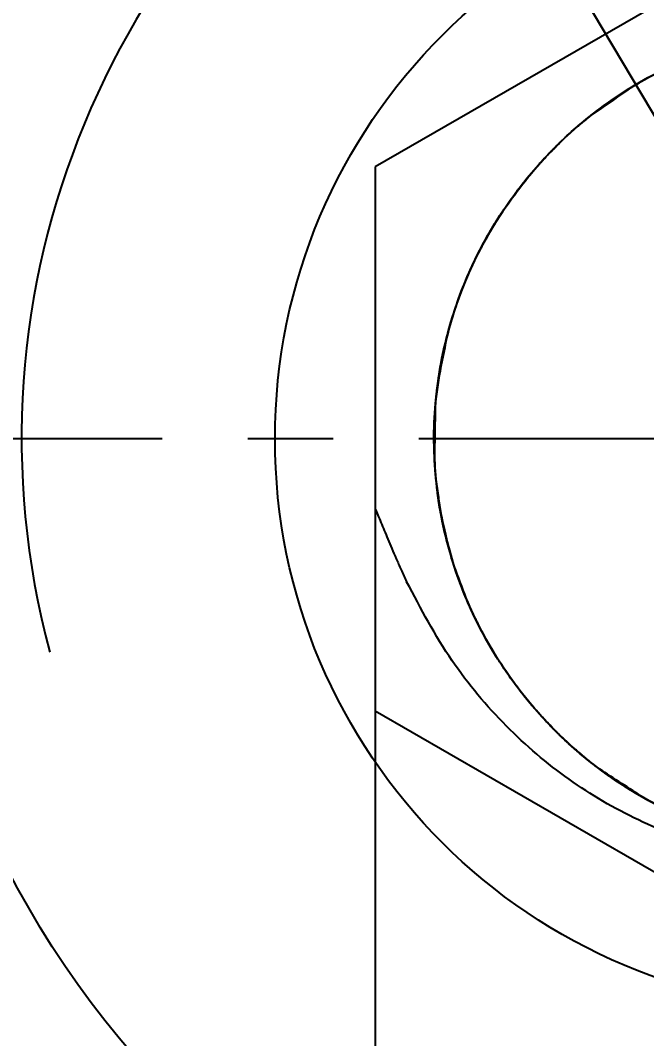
# Model space of a CAD drawing. Extents: x 0 to 210, y 0 to 297.
# Drawn here: x 41.65 to 52.28, y 159.87 to 177.16 of the extents above; entities that cross this region are included whole.
import ezdxf
from ezdxf.enums import TextEntityAlignment as Align

# ---------------------------------------------------------------- set-up
doc = ezdxf.new("R2010")
doc.units = 0
doc.header["$LTSCALE"] = 19.36
doc.header["$MEASUREMENT"] = 0
doc.linetypes.add('CENTER', pattern=[0.6, 0.375, -0.075, 0.075, -0.075])
doc.layers.get('0').update_dxf_attribs({"linetype": 'CONTINUOUS'})
doc.layers.add('DEFAULT_1', color=7, linetype='CENTER')
doc.styles.add('TEXTSTYLE_0', font='txt', dxfattribs={"width": 0.8})
doc.dimstyles.new('DIMSTYLE_2', dxfattribs={"dimtxt": 3.6, "dimasz": 0.18, "dimexe": 0.18, "dimexo": 0.0625, "dimgap": 0.09, "dimtad": 0, "dimtih": 1, "dimtoh": 1, "dimlfac": 0.5, "dimzin": 0, "dimdsep": 46, "dimtxsty": 'STANDARD', "dimcen": 0.09, "dimadec": 0, "dimazin": 0, "dimtp": 0.2, "dimtm": 0.2, "dimtfac": 0, "dimtdec": 4, "dimtofl": 0, "dimtmove": 0, "dimatfit": 3, "dimfxl": 1, "dimtolj": 1, "dimtzin": 0, "dimarcsym": 0})

# ---------------------------------------------------------------- blocks, each defined once
blk = doc.blocks.new('*D1')
at = {"color": 2, "linetype": 'Continuous'}
for p, q in [((47.673, 165.431), (47.673, 140.469)), ((63.673, 165.431), (63.673, 140.469)), ((47.673, 142.469), (55.673, 142.469)), ((63.673, 142.469), (55.673, 142.469))]:
    blk.add_line(p, q, dxfattribs=at)
for points in [[(50.673, 142.969), (47.673, 142.469), (50.673, 141.969)], [(60.673, 141.969), (63.673, 142.469), (60.673, 142.969)]]:
    blk.add_solid(points, dxfattribs=at)
at = {"color": 2, "linetype": 'Continuous', "style": 'TEXTSTYLE_0', "oblique": 12, "width": 0.975}
for s, p, p2 in [('S', (53.375, 143.389), (55.715, 143.389)), ('8', (55.715, 143.389), (58.055, 143.389))]:
    blk.add_text(s, height=3.6, dxfattribs=at).set_placement(p, p2, align=Align.FIT)
blk = doc.blocks.new('*D2')
at = {"color": 2, "linetype": 'Continuous'}
for p, q in [((43.139, 191.137), (25.609, 191.137)), ((25.609, 191.137), (40.59, 191.137)), ((55.673, 170.05), (43.139, 191.137)), ((47.498, 183.804), (55.673, 170.05)), ((63.848, 156.296), (55.673, 170.05))]:
    blk.add_line(p, q, dxfattribs=at)
for points in [[(49.46, 181.48), (47.498, 183.804), (48.601, 180.97)], [(61.885, 158.62), (63.848, 156.296), (62.745, 159.131)]]:
    blk.add_solid(points, dxfattribs=at)
at = {"color": 2, "linetype": 'Continuous', "style": 'TEXTSTYLE_0', "oblique": 12, "width": 0.975}
for s, p, p2 in [('M', (27.049, 192.057), (29.389, 192.057)), ('16', (29.389, 192.057), (34.069, 192.057)), ('x1', (34.069, 192.057), (38.749, 192.057))]:
    blk.add_text(s, height=3.6, dxfattribs=at).set_placement(p, p2, align=Align.FIT)

msp = doc.modelspace()

# ---------------------------------------------------------------- linework, layer by layer
at = {"color": 7, "linetype": 'Continuous'}
for p, q in [((55.673, 179.288), (47.673, 174.669)), ((47.673, 174.669), (47.673, 165.431)), ((47.673, 165.431), (55.673, 160.812))]:
    msp.add_line(p, q, dxfattribs=at)
for radius in [16, 9.7]:
    msp.add_circle((55.673, 170.05), radius, dxfattribs=at)
at = {"color": 2, "linetype": 'Continuous'}
msp.add_arc((55.673, 170.05), 14, 255, 195, dxfattribs=at)
at = {"color": 7, "linetype": 'Continuous'}
for points, knots in [([(48.898, 171.812), (48.927, 171.917), (49.07, 172.435), (49.446, 173.331), (50.149, 174.415), (51.041, 175.351), (52.088, 176.109), (53.257, 176.662), (54.506, 176.992), (55.796, 177.089), (57.08, 176.947), (58.318, 176.574), (59.466, 175.98), (60.487, 175.187), (61.345, 174.22), (62.011, 173.112), (62.465, 171.902), (62.689, 170.629), (62.676, 169.336), (62.427, 168.067), (61.951, 166.866), (61.263, 165.771), (60.386, 164.821), (59.351, 164.048), (58.191, 163.476), (56.947, 163.127), (55.659, 163.011), (54.372, 163.132), (53.129, 163.486), (51.972, 164.062), (50.939, 164.84), (50.066, 165.793), (49.383, 166.89), (48.91, 168.094), (48.67, 169.362), (48.649, 170.658), (48.834, 171.498), (48.926, 171.917)], [0, 0, 0, 0, 0.325511, 1.610912, 2.896311, 4.181711, 5.467112, 6.752511, 8.03791, 9.323311, 10.608712, 11.894111, 13.17951, 14.464911, 15.750311, 17.03571, 18.321111, 19.606511, 20.891911, 22.17731, 23.462711, 24.748111, 26.03351, 27.31891, 28.604311, 29.889711, 31.17511, 32.460511, 33.745911, 35.03131, 36.31671, 37.602111, 38.887511, 40.17291, 41.45831, 42.743711, 44.02911, 44.02911, 44.02911, 44.02911]), ([(48.873, 171.711), (48.909, 171.849), (49.056, 172.402), (49.446, 173.331), (50.149, 174.415), (51.041, 175.351), (52.088, 176.109), (53.257, 176.662), (54.506, 176.992), (55.796, 177.089), (57.08, 176.947), (58.318, 176.574), (59.466, 175.98), (60.487, 175.187), (61.345, 174.22), (62.011, 173.112), (62.465, 171.902), (62.689, 170.629), (62.676, 169.336), (62.427, 168.067), (61.951, 166.866), (61.263, 165.771), (60.386, 164.821), (59.351, 164.048), (58.191, 163.476), (56.947, 163.127), (55.659, 163.011), (54.372, 163.132), (53.129, 163.486), (51.972, 164.062), (50.939, 164.84), (50.066, 165.793), (49.383, 166.89), (48.91, 168.094), (48.669, 169.362), (48.653, 170.513), (48.775, 171.216), (48.824, 171.497)], [0, 0, 0, 0, 0.430267, 1.715668, 3.001066, 4.286466, 5.571867, 6.857267, 8.142666, 9.428067, 10.713467, 11.998866, 13.284266, 14.569667, 15.855067, 17.140466, 18.425866, 19.711267, 20.996666, 22.282066, 23.567467, 24.852867, 26.138266, 27.423666, 28.709067, 29.994467, 31.279866, 32.565266, 33.850667, 35.136066, 36.421466, 37.706867, 38.992267, 40.277665, 41.563066, 42.848467, 43.702935, 43.702935, 43.702935, 43.702935]), ([(48.709, 169.338), (48.702, 169.419), (48.655, 169.928), (48.682, 170.873), (48.95, 172.137), (49.445, 173.331), (50.15, 174.415), (51.041, 175.351), (52.088, 176.109), (53.257, 176.662), (54.506, 176.992), (55.796, 177.089), (57.08, 176.947), (58.318, 176.574), (59.466, 175.98), (60.487, 175.187), (61.345, 174.22), (62.011, 173.112), (62.465, 171.902), (62.689, 170.629), (62.676, 169.336), (62.427, 168.067), (61.951, 166.866), (61.263, 165.771), (60.386, 164.821), (59.351, 164.048), (58.191, 163.476), (56.947, 163.127), (55.659, 163.011), (54.372, 163.132), (53.129, 163.486), (51.972, 164.062), (50.939, 164.84), (50.066, 165.793), (49.384, 166.89), (48.982, 167.896), (48.843, 168.527), (48.797, 168.74)], [0, 0, 0, 0, 0.24625, 1.531649, 2.81705, 4.10245, 5.387849, 6.673249, 7.95865, 9.24405, 10.529449, 11.814849, 13.10025, 14.385649, 15.671049, 16.95645, 18.24185, 19.527248, 20.812649, 22.09805, 23.383449, 24.668848, 25.954249, 27.23965, 28.525048, 29.810449, 31.09585, 32.381249, 33.666648, 34.952049, 36.23745, 37.522849, 38.808248, 40.093649, 41.379049, 42.664448, 43.318419, 43.318419, 43.318419, 43.318419]), ([(48.898, 171.812), (48.927, 171.917), (49.07, 172.435), (49.446, 173.331), (50.149, 174.415), (51.041, 175.351), (52.088, 176.109), (53.257, 176.662), (54.506, 176.992), (55.796, 177.089), (57.08, 176.947), (58.318, 176.574), (59.466, 175.98), (60.487, 175.187), (61.345, 174.22), (62.011, 173.112), (62.465, 171.902), (62.689, 170.629), (62.676, 169.336), (62.427, 168.067), (61.951, 166.866), (61.263, 165.771), (60.386, 164.821), (59.351, 164.048), (58.191, 163.476), (56.947, 163.127), (55.659, 163.011), (54.372, 163.132), (53.129, 163.486), (51.972, 164.062), (50.939, 164.84), (50.066, 165.793), (49.383, 166.89), (48.91, 168.093), (48.669, 169.362), (48.656, 170.406), (48.741, 171.007), (48.765, 171.184)], [0, 0, 0, 0, 0.325511, 1.610912, 2.896311, 4.181711, 5.467112, 6.752511, 8.03791, 9.323311, 10.608712, 11.894111, 13.17951, 14.464911, 15.750311, 17.03571, 18.321111, 19.606511, 20.891911, 22.17731, 23.462711, 24.748111, 26.03351, 27.31891, 28.604311, 29.889711, 31.17511, 32.460511, 33.745911, 35.03131, 36.31671, 37.602111, 38.887511, 40.17291, 41.45831, 42.743711, 43.280248, 43.280248, 43.280248, 43.280248]), ([(59.141, 163.97), (58.91, 163.848), (58.3, 163.526), (57.226, 163.186), (55.946, 163.015), (54.654, 163.085), (53.398, 163.388), (52.218, 163.917), (51.155, 164.652), (50.244, 165.569), (49.516, 166.637), (48.996, 167.82), (48.701, 169.079), (48.641, 170.37), (48.818, 171.651), (49.226, 172.877), (49.852, 174.008), (50.673, 175.006), (51.664, 175.837), (52.79, 176.472), (54.013, 176.891), (55.291, 177.079), (56.583, 177.031), (57.844, 176.746), (59.032, 176.236), (60.107, 175.518), (61.032, 174.615), (61.776, 173.558), (62.315, 172.383), (62.629, 171.129), (62.709, 169.839), (62.552, 168.556), (62.163, 167.323), (61.555, 166.182), (60.748, 165.174), (59.972, 164.495), (59.472, 164.173), (59.332, 164.083)], [0, 0, 0, 0, 0.782745, 2.068146, 3.353547, 4.638946, 5.924346, 7.209747, 8.495146, 9.780545, 11.065946, 12.351347, 13.636746, 14.922145, 16.207546, 17.492946, 18.778345, 20.063746, 21.349146, 22.634546, 23.919945, 25.205346, 26.490746, 27.776145, 29.061545, 30.346946, 31.632346, 32.917745, 34.203146, 35.488546, 36.773945, 38.059345, 39.344746, 40.630146, 41.915545, 43.200945, 43.699945, 43.699945, 43.699945, 43.699945]), ([(58.54, 163.664), (58.507, 163.649), (58.082, 163.461), (57.226, 163.185), (55.945, 163.016), (54.654, 163.085), (53.398, 163.388), (52.218, 163.917), (51.155, 164.652), (50.244, 165.569), (49.516, 166.637), (48.996, 167.82), (48.701, 169.079), (48.641, 170.37), (48.818, 171.651), (49.226, 172.877), (49.852, 174.008), (50.673, 175.006), (51.664, 175.837), (52.79, 176.472), (54.013, 176.891), (55.291, 177.079), (56.583, 177.031), (57.844, 176.746), (59.032, 176.236), (60.107, 175.518), (61.032, 174.615), (61.776, 173.558), (62.315, 172.383), (62.629, 171.129), (62.709, 169.839), (62.552, 168.556), (62.163, 167.323), (61.555, 166.182), (60.748, 165.174), (59.972, 164.495), (59.472, 164.173), (59.332, 164.083)], [0, 0, 0, 0, 0.108529, 1.39393, 2.679331, 3.964729, 5.250129, 6.53553, 7.82093, 9.106329, 10.39173, 11.67713, 12.962529, 14.247929, 15.53333, 16.81873, 18.104129, 19.389529, 20.67493, 21.96033, 23.245729, 24.53113, 25.81653, 27.101929, 28.387329, 29.67273, 30.95813, 32.243529, 33.528929, 34.81433, 36.099729, 37.385129, 38.67053, 39.95593, 41.241328, 42.526729, 43.025729, 43.025729, 43.025729, 43.025729]), ([(58.246, 163.54), (57.907, 163.423), (57.161, 163.167), (55.944, 163.018), (54.655, 163.084), (53.398, 163.388), (52.218, 163.916), (51.155, 164.652), (50.244, 165.569), (49.516, 166.637), (48.996, 167.82), (48.701, 169.079), (48.641, 170.37), (48.818, 171.651), (49.226, 172.877), (49.852, 174.008), (50.673, 175.006), (51.664, 175.837), (52.79, 176.472), (54.013, 176.891), (55.291, 177.079), (56.583, 177.031), (57.844, 176.746), (59.032, 176.236), (60.107, 175.518), (61.032, 174.615), (61.776, 173.558), (62.315, 172.383), (62.629, 171.129), (62.709, 169.839), (62.552, 168.556), (62.163, 167.323), (61.555, 166.183), (60.749, 165.172), (59.771, 164.328), (58.884, 163.802), (58.333, 163.577), (58.178, 163.514)], [0, 0, 0, 0, 1.076048, 2.361448, 3.646847, 4.932247, 6.217648, 7.503048, 8.788447, 10.073847, 11.359248, 12.644647, 13.930047, 15.215448, 16.500848, 17.786246, 19.071647, 20.357048, 21.642447, 22.927846, 24.213247, 25.498648, 26.784046, 28.069447, 29.354848, 30.640247, 31.925646, 33.211047, 34.496448, 35.781846, 37.067246, 38.352647, 39.638047, 40.923446, 42.208846, 43.494247, 43.994234, 43.994234, 43.994234, 43.994234]), ([(61.053, 174.528), (61.241, 174.284), (61.69, 173.7), (62.213, 172.649), (62.58, 171.411), (62.712, 170.125), (62.607, 168.837), (62.268, 167.589), (61.707, 166.425), (60.942, 165.382), (60, 164.497), (58.912, 163.8), (57.714, 163.313), (56.448, 163.053), (55.156, 163.03), (53.881, 163.242), (52.666, 163.685), (51.553, 164.342), (50.579, 165.192), (49.776, 166.205), (49.172, 167.348), (48.788, 168.582), (48.636, 169.866), (48.721, 171.156), (49.04, 172.408), (49.583, 173.582), (50.332, 174.635), (51.26, 175.535), (52.337, 176.249), (53.527, 176.755), (54.789, 177.034), (56.081, 177.078), (57.359, 176.885), (58.581, 176.461), (59.703, 175.821), (60.439, 175.204), (60.796, 174.819), (60.861, 174.749)], [0, 0, 0, 0, 0.92236, 2.207758, 3.493158, 4.778559, 6.063959, 7.349358, 8.634759, 9.920159, 11.205558, 12.490958, 13.776359, 15.061759, 16.347158, 17.632558, 18.917959, 20.203358, 21.488758, 22.774159, 24.059559, 25.344958, 26.630358, 27.915759, 29.201159, 30.486557, 31.771958, 33.057359, 34.342758, 35.628158, 36.913558, 38.198959, 39.484357, 40.769758, 42.055159, 43.340558, 43.629695, 43.629695, 43.629695, 43.629695]), ([(48.673, 170.106), (48.683, 170.361), (48.711, 171.044), (48.952, 172.137), (49.444, 173.331), (50.15, 174.415), (51.041, 175.351), (52.088, 176.109), (53.257, 176.662), (54.506, 176.992), (55.796, 177.089), (57.08, 176.947), (58.318, 176.574), (59.466, 175.98), (60.487, 175.187), (61.345, 174.22), (62.011, 173.112), (62.465, 171.902), (62.689, 170.629), (62.676, 169.336), (62.427, 168.067), (61.951, 166.866), (61.263, 165.771), (60.386, 164.821), (59.351, 164.048), (58.191, 163.476), (56.947, 163.127), (55.659, 163.011), (54.372, 163.132), (53.129, 163.486), (51.972, 164.062), (50.939, 164.84), (50.067, 165.793), (49.382, 166.89), (48.912, 168.093), (48.712, 169.104), (48.683, 169.699), (48.675, 169.865)], [0, 0, 0, 0, 0.763392, 2.048793, 3.334194, 4.619592, 5.904992, 7.190393, 8.475793, 9.761192, 11.046593, 12.331993, 13.617392, 14.902792, 16.188193, 17.473593, 18.758992, 20.044392, 21.329793, 22.615192, 23.900592, 25.185993, 26.471393, 27.756792, 29.042192, 30.327593, 31.612993, 32.898391, 34.183792, 35.469193, 36.754592, 38.039992, 39.325393, 40.610793, 41.896191, 43.181592, 43.680592, 43.680592, 43.680592, 43.680592]), ([(48.673, 170.106), (48.683, 170.361), (48.711, 171.044), (48.952, 172.137), (49.444, 173.331), (50.15, 174.415), (51.041, 175.351), (52.088, 176.109), (53.257, 176.662), (54.506, 176.992), (55.796, 177.089), (57.08, 176.947), (58.318, 176.574), (59.466, 175.98), (60.487, 175.187), (61.345, 174.22), (62.011, 173.112), (62.465, 171.902), (62.689, 170.629), (62.676, 169.336), (62.427, 168.067), (61.951, 166.866), (61.263, 165.771), (60.386, 164.821), (59.351, 164.048), (58.191, 163.476), (56.947, 163.127), (55.659, 163.011), (54.372, 163.132), (53.129, 163.486), (51.972, 164.062), (50.939, 164.84), (50.067, 165.793), (49.382, 166.89), (48.913, 168.093), (48.671, 169.294), (48.68, 170.081), (48.684, 170.439)], [0, 0, 0, 0, 0.763392, 2.048793, 3.334194, 4.619592, 5.904992, 7.190393, 8.475793, 9.761192, 11.046593, 12.331993, 13.617392, 14.902792, 16.188193, 17.473593, 18.758992, 20.044392, 21.329793, 22.615192, 23.900592, 25.185993, 26.471393, 27.756792, 29.042192, 30.327593, 31.612993, 32.898391, 34.183792, 35.469193, 36.754592, 38.039992, 39.325393, 40.610793, 41.896191, 43.181592, 44.25448, 44.25448, 44.25448, 44.25448]), ([(49.858, 173.947), (50.046, 174.207), (50.275, 174.526), (50.543, 174.812), (50.592, 174.865)], [0, 0, 0, 0, 0.960685, 1.175861, 1.175861, 1.175861, 1.175861]), ([(49.858, 173.947), (49.961, 174.094), (50.124, 174.328), (50.309, 174.547), (50.377, 174.628)], [0, 0, 0, 0, 0.5374955, 0.8569986, 0.8569986, 0.8569986, 0.8569986]), ([(50.107, 174.295), (50.129, 174.324), (50.172, 174.38), (50.216, 174.434), (50.238, 174.461)], [0, 0, 0, 0, 0.1076404, 0.2112011, 0.2112011, 0.2112011, 0.2112011]), ([(48.926, 171.917), (48.988, 172.122), (49.081, 172.429), (49.204, 172.724), (49.245, 172.822)], [0, 0, 0, 0, 0.640621, 0.9601241, 0.9601241, 0.9601241, 0.9601241]), ([(49.088, 172.424), (49.1, 172.458), (49.124, 172.523), (49.15, 172.589), (49.162, 172.621)], [0, 0, 0, 0, 0.1076404, 0.2104978, 0.2104978, 0.2104978, 0.2104978]), ([(48.699, 170.652), (48.705, 170.723), (48.719, 170.864), (48.739, 171.006), (48.749, 171.077)], [0, 0, 0, 0, 0.2121548, 0.4273314, 0.4273314, 0.4273314, 0.4273314]), ([(48.709, 170.763), (48.713, 170.801), (48.721, 170.872), (48.73, 170.943), (48.734, 170.976)], [0, 0, 0, 0, 0.112739, 0.2141889, 0.2141889, 0.2141889, 0.2141889]), ([(48.709, 170.763), (48.713, 170.8), (48.721, 170.871), (48.73, 170.942), (48.734, 170.975)], [0, 0, 0, 0, 0.1113322, 0.2134855, 0.2134855, 0.2134855, 0.2134855]), ([(48.68, 169.725), (48.675, 169.94), (48.669, 170.202), (48.685, 170.463), (48.688, 170.51)], [0, 0, 0, 0, 0.6433788, 0.7855588, 0.7855588, 0.7855588, 0.7855588]), ([(48.677, 169.801), (48.675, 170.014), (48.672, 170.251), (48.687, 170.487), (48.688, 170.51)], [0, 0, 0, 0, 0.6402796, 0.7096478, 0.7096478, 0.7096478, 0.7096478]), ([(48.679, 170.333), (48.68, 170.368), (48.683, 170.44), (48.688, 170.511), (48.69, 170.546)], [0, 0, 0, 0, 0.1071802, 0.2140439, 0.2140439, 0.2140439, 0.2140439]), ([(48.675, 169.87), (48.674, 169.92), (48.671, 170.095), (48.677, 170.271), (48.681, 170.396)], [0, 0, 0, 0, 0.1483823, 0.526083, 0.526083, 0.526083, 0.526083]), ([(48.675, 169.87), (48.674, 169.919), (48.673, 169.999), (48.673, 170.08), (48.673, 170.111)], [0, 0, 0, 0, 0.1479524, 0.2417702, 0.2417702, 0.2417702, 0.2417702]), ([(48.732, 169.139), (48.731, 169.147), (48.729, 169.168), (48.726, 169.19), (48.724, 169.204)], [0, 0, 0, 0, 0.02429394, 0.06566933, 0.06566933, 0.06566933, 0.06566933]), ([(48.732, 169.139), (48.731, 169.146), (48.729, 169.167), (48.726, 169.188), (48.724, 169.202)], [0, 0, 0, 0, 0.02288709, 0.06400769, 0.06400769, 0.06400769, 0.06400769]), ([(47.673, 168.864), (47.688, 168.829), (47.72, 168.751), (47.771, 168.629), (47.828, 168.493), (47.889, 168.345), (47.956, 168.185), (48.031, 168.011), (48.115, 167.822), (48.176, 167.692), (48.207, 167.624)], [0, 0, 0, 0, 0.115588, 0.251472, 0.398381, 0.557814, 0.73124, 0.920085, 1.125876, 1.350244, 1.350244, 1.350244, 1.350244]), ([(62.535, 168.651), (62.511, 168.541), (62.399, 168.015), (62.078, 167.1), (61.452, 165.98), (60.633, 164.986), (59.649, 164.15), (58.528, 163.499), (57.304, 163.054), (56.013, 162.829), (54.692, 162.836), (53.381, 163.076), (52.116, 163.547), (50.931, 164.243), (49.864, 165.157), (48.915, 166.282), (48.449, 167.166), (48.207, 167.624)], [0, 0, 0, 0, 0.336616, 1.61206, 2.889326, 4.169393, 5.453325, 6.742266, 8.037525, 9.340654, 10.653612, 11.978976, 13.320542, 14.683864, 16.0778, 17.51799, 19.06827, 19.06827, 19.06827, 19.06827]), ([(48.898, 168.289), (48.894, 168.303), (48.888, 168.328), (48.882, 168.353), (48.879, 168.364)], [0, 0, 0, 0, 0.04446341, 0.07733194, 0.07733194, 0.07733194, 0.07733194]), ([(48.898, 168.29), (48.894, 168.304), (48.888, 168.329), (48.882, 168.353), (48.879, 168.364)], [0, 0, 0, 0, 0.04444121, 0.07590292, 0.07590292, 0.07590292, 0.07590292]), ([(49.384, 166.977), (49.36, 167.027), (49.316, 167.116), (49.276, 167.207), (49.258, 167.248)], [0, 0, 0, 0, 0.1661881, 0.2987451, 0.2987451, 0.2987451, 0.2987451]), ([(50.036, 165.9), (50.007, 165.939), (49.949, 166.02), (49.893, 166.102), (49.864, 166.144)], [0, 0, 0, 0, 0.1461861, 0.2990079, 0.2990079, 0.2990079, 0.2990079]), ([(52.231, 163.955), (51.957, 164.122), (51.622, 164.327), (51.316, 164.571), (51.26, 164.616)], [0, 0, 0, 0, 0.960685, 1.175861, 1.175861, 1.175861, 1.175861]), ([(52.231, 163.955), (52.077, 164.046), (51.831, 164.191), (51.599, 164.358), (51.513, 164.421)], [0, 0, 0, 0, 0.5374955, 0.8569986, 0.8569986, 0.8569986, 0.8569986]), ([(51.865, 164.177), (51.835, 164.196), (51.776, 164.235), (51.718, 164.275), (51.689, 164.294)], [0, 0, 0, 0, 0.1076404, 0.2112011, 0.2112011, 0.2112011, 0.2112011])]:
    msp.add_open_spline(points, degree=3, knots=knots, dxfattribs=at)
for points in [[(51.295, 175.512), (51.56, 175.696), (51.825, 175.88), (52.09, 176.063)], [(51.983, 175.998), (52.011, 176.016), (52.039, 176.033), (52.067, 176.05)], [(52.016, 176.019), (52.088, 176.061), (52.16, 176.103), (52.232, 176.146)], [(52.067, 176.05), (52.096, 176.067), (52.125, 176.084), (52.154, 176.101)], [(52.154, 176.101), (52.156, 176.103), (52.158, 176.104), (52.161, 176.105)], [(52.161, 176.105), (52.164, 176.107), (52.167, 176.109), (52.17, 176.111)], [(51.884, 175.936), (51.917, 175.957), (51.95, 175.978), (51.983, 175.998)], [(51.884, 175.936), (51.917, 175.957), (51.95, 175.978), (51.983, 175.998)], [(51.361, 175.564), (51.418, 175.608), (51.476, 175.651), (51.533, 175.695)], [(51.361, 175.564), (51.418, 175.608), (51.476, 175.651), (51.533, 175.695)], [(51.401, 175.595), (51.492, 175.662), (51.583, 175.729), (51.675, 175.796)], [(51.525, 175.689), (51.543, 175.702), (51.56, 175.715), (51.578, 175.728)], [(51.525, 175.689), (51.539, 175.699), (51.553, 175.709), (51.567, 175.72)], [(51.054, 175.31), (51.136, 175.379), (51.218, 175.447), (51.3, 175.516)], [(51.215, 175.447), (51.242, 175.469), (51.268, 175.49), (51.295, 175.512)], [(51.277, 175.497), (51.305, 175.52), (51.333, 175.542), (51.361, 175.564)], [(51.115, 175.363), (51.135, 175.38), (51.155, 175.397), (51.175, 175.414)], [(51.132, 175.377), (51.16, 175.401), (51.188, 175.424), (51.215, 175.447)], [(51.175, 175.414), (51.209, 175.442), (51.243, 175.47), (51.277, 175.497)], [(50.697, 174.973), (50.773, 175.047), (50.849, 175.121), (50.926, 175.194)], [(50.592, 174.865), (50.667, 174.941), (50.743, 175.017), (50.818, 175.093)], [(50.663, 174.939), (50.689, 174.965), (50.714, 174.991), (50.74, 175.016)], [(50.697, 174.973), (50.753, 175.028), (50.809, 175.083), (50.866, 175.138)], [(50.697, 174.973), (50.753, 175.028), (50.809, 175.083), (50.866, 175.138)], [(50.702, 174.978), (50.733, 175.009), (50.765, 175.041), (50.796, 175.072)], [(50.74, 175.016), (50.761, 175.037), (50.782, 175.057), (50.803, 175.078)], [(50.803, 175.078), (50.806, 175.081), (50.809, 175.085), (50.813, 175.088)], [(50.377, 174.628), (50.449, 174.707), (50.52, 174.786), (50.592, 174.865)], [(50.518, 174.786), (50.543, 174.812), (50.567, 174.838), (50.592, 174.865)], [(50.592, 174.865), (50.594, 174.867), (50.595, 174.869), (50.597, 174.871)], [(50.597, 174.871), (50.619, 174.893), (50.641, 174.916), (50.663, 174.939)], [(50.597, 174.871), (50.614, 174.888), (50.63, 174.905), (50.647, 174.922)], [(50.647, 174.922), (50.665, 174.941), (50.683, 174.959), (50.702, 174.978)], [(50.445, 174.705), (50.469, 174.732), (50.494, 174.759), (50.518, 174.786)], [(50.059, 174.232), (50.125, 174.316), (50.191, 174.4), (50.257, 174.485)], [(49.962, 174.098), (50.026, 174.184), (50.091, 174.271), (50.155, 174.357)], [(49.962, 174.098), (50.026, 174.184), (50.091, 174.271), (50.155, 174.357)], [(50.147, 174.347), (50.168, 174.374), (50.189, 174.401), (50.21, 174.427)], [(50.042, 174.208), (50.064, 174.237), (50.085, 174.266), (50.107, 174.295)], [(49.685, 173.676), (49.743, 173.766), (49.8, 173.857), (49.858, 173.947)], [(49.686, 173.677), (49.719, 173.73), (49.751, 173.782), (49.784, 173.834)], [(49.701, 173.701), (49.726, 173.743), (49.752, 173.784), (49.778, 173.825)], [(49.724, 173.739), (49.737, 173.759), (49.749, 173.78), (49.762, 173.8)], [(49.724, 173.739), (49.736, 173.759), (49.749, 173.779), (49.761, 173.799)], [(49.741, 173.766), (49.753, 173.785), (49.765, 173.805), (49.778, 173.824)], [(49.745, 173.773), (49.763, 173.801), (49.78, 173.828), (49.798, 173.856)], [(49.798, 173.856), (49.818, 173.886), (49.838, 173.917), (49.858, 173.947)], [(49.525, 173.398), (49.579, 173.491), (49.632, 173.584), (49.685, 173.676)], [(49.578, 173.493), (49.614, 173.555), (49.65, 173.616), (49.686, 173.678)], [(49.578, 173.493), (49.614, 173.554), (49.65, 173.615), (49.685, 173.676)], [(49.615, 173.557), (49.638, 173.597), (49.662, 173.637), (49.686, 173.677)], [(49.629, 173.582), (49.648, 173.613), (49.666, 173.644), (49.685, 173.675)], [(49.685, 173.676), (49.704, 173.707), (49.723, 173.738), (49.743, 173.769)], [(49.686, 173.678), (49.705, 173.708), (49.724, 173.739), (49.743, 173.769)], [(49.686, 173.678), (49.704, 173.706), (49.722, 173.735), (49.739, 173.764)], [(49.739, 173.764), (49.741, 173.767), (49.743, 173.77), (49.745, 173.773)], [(49.461, 173.277), (49.512, 173.37), (49.563, 173.464), (49.615, 173.557)], [(49.526, 173.399), (49.543, 173.43), (49.561, 173.461), (49.578, 173.493)], [(49.526, 173.399), (49.542, 173.428), (49.559, 173.458), (49.575, 173.487)], [(49.575, 173.487), (49.576, 173.49), (49.578, 173.492), (49.579, 173.494)], [(49.579, 173.494), (49.596, 173.523), (49.612, 173.553), (49.629, 173.582)], [(49.474, 173.302), (49.491, 173.334), (49.508, 173.366), (49.525, 173.398)], [(49.245, 172.822), (49.26, 172.855), (49.274, 172.888), (49.289, 172.922)], [(49.246, 172.823), (49.26, 172.856), (49.274, 172.889), (49.289, 172.921)], [(49.272, 172.883), (49.287, 172.916), (49.302, 172.949), (49.316, 172.982)], [(49.125, 172.526), (49.165, 172.625), (49.206, 172.724), (49.246, 172.823)], [(49.203, 172.722), (49.217, 172.756), (49.231, 172.789), (49.245, 172.822)], [(49.162, 172.621), (49.163, 172.623), (49.164, 172.626), (49.165, 172.628)], [(49.165, 172.628), (49.178, 172.66), (49.19, 172.691), (49.203, 172.722)], [(48.872, 171.708), (48.89, 171.778), (48.908, 171.848), (48.927, 171.918)], [(48.872, 171.708), (48.89, 171.778), (48.908, 171.848), (48.927, 171.917)], [(48.89, 171.78), (48.902, 171.826), (48.914, 171.871), (48.926, 171.917)], [(48.89, 171.78), (48.902, 171.826), (48.914, 171.871), (48.926, 171.917)], [(48.898, 171.812), (48.908, 171.847), (48.917, 171.882), (48.926, 171.917)], [(48.898, 171.812), (48.908, 171.847), (48.917, 171.882), (48.926, 171.916)], [(48.899, 171.813), (48.907, 171.846), (48.916, 171.879), (48.925, 171.912)], [(48.911, 171.861), (48.916, 171.88), (48.921, 171.899), (48.926, 171.917)], [(48.925, 171.912), (48.926, 171.914), (48.926, 171.917), (48.927, 171.919)], [(48.926, 171.916), (48.936, 171.951), (48.946, 171.986), (48.956, 172.021)], [(48.926, 171.917), (48.936, 171.95), (48.945, 171.983), (48.955, 172.016)], [(48.927, 171.919), (48.936, 171.952), (48.946, 171.984), (48.955, 172.016)], [(48.927, 171.919), (48.934, 171.943), (48.941, 171.968), (48.948, 171.992)], [(48.927, 171.919), (48.934, 171.943), (48.941, 171.968), (48.948, 171.992)], [(48.824, 171.499), (48.84, 171.569), (48.856, 171.639), (48.872, 171.709)], [(48.824, 171.499), (48.84, 171.568), (48.856, 171.637), (48.872, 171.706)], [(48.825, 171.5), (48.84, 171.569), (48.856, 171.638), (48.872, 171.706)], [(48.872, 171.706), (48.881, 171.742), (48.889, 171.777), (48.898, 171.812)], [(48.872, 171.708), (48.881, 171.743), (48.89, 171.778), (48.898, 171.812)], [(48.872, 171.709), (48.881, 171.743), (48.89, 171.778), (48.898, 171.812)], [(48.872, 171.708), (48.881, 171.743), (48.89, 171.778), (48.898, 171.812)], [(48.873, 171.711), (48.881, 171.745), (48.89, 171.778), (48.898, 171.812)], [(48.898, 171.813), (48.903, 171.829), (48.907, 171.845), (48.911, 171.861)], [(48.824, 171.497), (48.832, 171.532), (48.84, 171.568), (48.847, 171.604)], [(48.847, 171.604), (48.855, 171.638), (48.863, 171.671), (48.871, 171.705)], [(48.76, 171.15), (48.772, 171.222), (48.785, 171.294), (48.798, 171.367)], [(48.76, 171.15), (48.772, 171.222), (48.785, 171.294), (48.798, 171.367)], [(48.765, 171.184), (48.776, 171.245), (48.787, 171.306), (48.798, 171.367)], [(48.765, 171.184), (48.776, 171.245), (48.787, 171.306), (48.798, 171.367)], [(48.771, 171.22), (48.78, 171.269), (48.789, 171.318), (48.798, 171.367)], [(48.784, 171.292), (48.797, 171.361), (48.811, 171.43), (48.825, 171.5)], [(48.784, 171.291), (48.79, 171.327), (48.797, 171.362), (48.804, 171.398)], [(48.784, 171.293), (48.791, 171.328), (48.797, 171.363), (48.804, 171.398)], [(48.784, 171.293), (48.79, 171.326), (48.797, 171.359), (48.803, 171.393)], [(48.784, 171.291), (48.788, 171.315), (48.793, 171.339), (48.797, 171.363)], [(48.784, 171.291), (48.788, 171.315), (48.793, 171.339), (48.797, 171.362)], [(48.803, 171.393), (48.81, 171.428), (48.817, 171.463), (48.824, 171.497)], [(48.803, 171.393), (48.81, 171.427), (48.817, 171.462), (48.824, 171.497)], [(48.804, 171.398), (48.811, 171.431), (48.817, 171.464), (48.824, 171.497)], [(48.804, 171.397), (48.81, 171.43), (48.817, 171.463), (48.824, 171.497)], [(48.75, 171.085), (48.761, 171.154), (48.773, 171.223), (48.784, 171.293)], [(48.75, 171.085), (48.761, 171.154), (48.773, 171.223), (48.784, 171.292)], [(48.765, 171.184), (48.772, 171.22), (48.778, 171.256), (48.784, 171.292)], [(48.765, 171.184), (48.772, 171.22), (48.778, 171.255), (48.784, 171.291)], [(48.766, 171.185), (48.772, 171.22), (48.778, 171.256), (48.784, 171.291)], [(48.72, 170.863), (48.73, 170.935), (48.739, 171.007), (48.749, 171.079)], [(48.72, 170.864), (48.73, 170.935), (48.739, 171.006), (48.749, 171.077)], [(48.721, 170.867), (48.73, 170.937), (48.739, 171.007), (48.749, 171.077)], [(48.721, 170.868), (48.73, 170.938), (48.739, 171.007), (48.749, 171.077)], [(48.734, 170.972), (48.739, 171.007), (48.744, 171.042), (48.749, 171.077)], [(48.734, 170.975), (48.739, 171.009), (48.744, 171.043), (48.749, 171.077)], [(48.734, 170.976), (48.739, 171.01), (48.744, 171.043), (48.749, 171.077)], [(48.739, 171.009), (48.74, 171.02), (48.742, 171.032), (48.744, 171.043)], [(48.739, 171.009), (48.74, 171.02), (48.742, 171.032), (48.744, 171.043)], [(48.744, 171.043), (48.745, 171.054), (48.747, 171.065), (48.749, 171.077)], [(48.744, 171.043), (48.745, 171.054), (48.747, 171.065), (48.749, 171.077)], [(48.749, 171.077), (48.754, 171.113), (48.76, 171.149), (48.766, 171.185)], [(48.749, 171.077), (48.754, 171.113), (48.76, 171.149), (48.765, 171.184)], [(48.749, 171.077), (48.754, 171.112), (48.76, 171.148), (48.765, 171.184)], [(48.749, 171.077), (48.752, 171.101), (48.756, 171.125), (48.76, 171.15)], [(48.749, 171.079), (48.751, 171.09), (48.752, 171.1), (48.754, 171.111)], [(48.749, 171.077), (48.749, 171.079), (48.749, 171.082), (48.75, 171.085)], [(48.749, 171.077), (48.749, 171.079), (48.749, 171.081), (48.75, 171.084)], [(48.754, 171.111), (48.758, 171.135), (48.761, 171.16), (48.765, 171.184)], [(48.709, 170.76), (48.713, 170.794), (48.717, 170.829), (48.72, 170.864)], [(48.709, 170.76), (48.713, 170.794), (48.717, 170.829), (48.72, 170.863)], [(48.709, 170.76), (48.713, 170.794), (48.717, 170.829), (48.72, 170.863)], [(48.72, 170.863), (48.725, 170.899), (48.729, 170.936), (48.734, 170.972)], [(48.72, 170.864), (48.72, 170.865), (48.721, 170.866), (48.721, 170.867)], [(48.721, 170.868), (48.727, 170.915), (48.733, 170.962), (48.739, 171.009)], [(48.721, 170.868), (48.727, 170.915), (48.733, 170.962), (48.739, 171.009)], [(48.721, 170.867), (48.721, 170.868), (48.721, 170.868), (48.721, 170.868)], [(48.699, 170.656), (48.702, 170.69), (48.706, 170.725), (48.709, 170.76)], [(48.699, 170.652), (48.702, 170.688), (48.706, 170.724), (48.709, 170.76)], [(48.675, 170.224), (48.683, 170.367), (48.691, 170.509), (48.699, 170.652)], [(48.68, 169.727), (48.683, 169.988), (48.685, 170.249), (48.688, 170.51)], [(48.68, 169.729), (48.683, 169.989), (48.685, 170.25), (48.688, 170.51)], [(48.683, 169.665), (48.689, 169.994), (48.694, 170.323), (48.699, 170.652)], [(48.684, 170.439), (48.686, 170.475), (48.688, 170.511), (48.69, 170.546)], [(48.69, 170.546), (48.693, 170.583), (48.696, 170.619), (48.699, 170.656)], [(48.69, 170.546), (48.693, 170.582), (48.696, 170.617), (48.699, 170.652)], [(48.691, 170.547), (48.693, 170.582), (48.696, 170.617), (48.699, 170.652)], [(48.673, 170.111), (48.676, 170.21), (48.679, 170.31), (48.682, 170.409)], [(48.673, 169.964), (48.675, 170.087), (48.677, 170.21), (48.679, 170.333)], [(48.675, 170.231), (48.678, 170.302), (48.681, 170.374), (48.684, 170.445)], [(48.675, 170.232), (48.678, 170.303), (48.681, 170.374), (48.684, 170.445)], [(48.683, 169.665), (48.681, 169.854), (48.678, 170.043), (48.675, 170.232)], [(48.683, 169.665), (48.681, 169.854), (48.678, 170.042), (48.675, 170.231)], [(48.683, 169.665), (48.681, 169.852), (48.678, 170.038), (48.675, 170.224)], [(48.683, 169.665), (48.681, 169.852), (48.678, 170.038), (48.675, 170.224)], [(48.677, 169.799), (48.676, 169.854), (48.675, 169.909), (48.673, 169.964)], [(48.794, 168.751), (48.765, 168.953), (48.736, 169.155), (48.707, 169.357)], [(48.794, 168.751), (48.765, 168.952), (48.736, 169.153), (48.708, 169.355)], [(48.831, 168.572), (48.798, 168.761), (48.765, 168.949), (48.733, 169.138)], [(48.83, 168.574), (48.798, 168.762), (48.765, 168.95), (48.733, 169.138)], [(48.879, 168.365), (48.841, 168.549), (48.803, 168.733), (48.765, 168.917)], [(48.879, 168.365), (48.841, 168.548), (48.803, 168.732), (48.766, 168.915)], [(48.799, 168.728), (48.797, 168.736), (48.796, 168.743), (48.795, 168.75)], [(48.798, 168.731), (48.797, 168.737), (48.796, 168.744), (48.795, 168.75)], [(48.803, 168.705), (48.801, 168.717), (48.799, 168.729), (48.797, 168.74)], [(48.944, 168.119), (48.896, 168.323), (48.847, 168.527), (48.798, 168.731)], [(48.944, 168.119), (48.896, 168.322), (48.847, 168.525), (48.799, 168.728)], [(48.944, 168.119), (48.897, 168.315), (48.85, 168.51), (48.803, 168.705)], [(48.845, 168.505), (48.84, 168.528), (48.835, 168.551), (48.83, 168.574)], [(48.845, 168.505), (48.841, 168.528), (48.836, 168.55), (48.831, 168.572)], [(49.003, 167.926), (48.951, 168.119), (48.898, 168.311), (48.846, 168.504)], [(49.002, 167.927), (48.95, 168.12), (48.898, 168.312), (48.846, 168.504)], [(48.858, 168.449), (48.858, 168.453), (48.857, 168.456), (48.856, 168.46)], [(48.858, 168.449), (48.858, 168.453), (48.857, 168.456), (48.856, 168.46)], [(49.002, 167.927), (48.954, 168.101), (48.906, 168.275), (48.858, 168.449)], [(49.217, 167.344), (49.15, 167.525), (49.083, 167.706), (49.015, 167.887)], [(49.217, 167.345), (49.15, 167.526), (49.083, 167.706), (49.015, 167.887)], [(49.121, 167.585), (49.096, 167.655), (49.071, 167.724), (49.047, 167.794)], [(49.258, 167.248), (49.213, 167.36), (49.167, 167.473), (49.121, 167.585)], [(49.344, 167.06), (49.328, 167.093), (49.313, 167.125), (49.298, 167.158)], [(49.344, 167.059), (49.329, 167.092), (49.313, 167.125), (49.298, 167.158)], [(49.329, 167.092), (49.32, 167.11), (49.312, 167.128), (49.304, 167.146)], [(49.536, 166.682), (49.485, 166.78), (49.434, 166.879), (49.384, 166.977)], [(49.792, 166.253), (49.781, 166.271), (49.769, 166.29), (49.757, 166.308)], [(50.432, 165.41), (50.368, 165.485), (50.303, 165.561), (50.239, 165.637)], [(50.355, 165.499), (50.345, 165.51), (50.335, 165.522), (50.325, 165.533)], [(50.372, 165.478), (50.366, 165.485), (50.361, 165.492), (50.355, 165.499)], [(50.557, 165.273), (50.515, 165.318), (50.474, 165.364), (50.432, 165.41)], [(50.781, 165.043), (50.706, 165.12), (50.631, 165.196), (50.557, 165.273)], [(50.632, 165.194), (50.607, 165.22), (50.582, 165.246), (50.557, 165.273)], [(50.642, 165.183), (50.639, 165.186), (50.635, 165.19), (50.632, 165.194)], [(50.658, 165.166), (50.653, 165.172), (50.647, 165.177), (50.642, 165.183)], [(50.708, 165.116), (50.691, 165.133), (50.675, 165.149), (50.658, 165.166)], [(50.78, 165.044), (50.756, 165.068), (50.732, 165.092), (50.708, 165.116)], [(51.016, 164.824), (50.937, 164.897), (50.859, 164.97), (50.781, 165.043)], [(50.981, 164.856), (50.914, 164.918), (50.847, 164.981), (50.781, 165.043)], [(50.966, 164.868), (50.905, 164.927), (50.843, 164.985), (50.781, 165.043)], [(50.966, 164.869), (50.904, 164.927), (50.843, 164.985), (50.781, 165.043)], [(50.962, 164.873), (50.902, 164.929), (50.841, 164.986), (50.781, 165.043)], [(50.961, 164.873), (50.901, 164.93), (50.841, 164.986), (50.781, 165.043)], [(50.926, 164.905), (50.878, 164.951), (50.829, 164.997), (50.781, 165.043)], [(50.86, 164.967), (50.834, 164.992), (50.808, 165.017), (50.782, 165.042)], [(50.887, 164.942), (50.87, 164.957), (50.854, 164.973), (50.838, 164.988)], [(50.872, 164.956), (50.868, 164.96), (50.864, 164.963), (50.86, 164.967)], [(50.94, 164.893), (50.917, 164.914), (50.894, 164.935), (50.872, 164.956)], [(51.016, 164.824), (50.99, 164.847), (50.965, 164.87), (50.94, 164.893)], [(51.26, 164.616), (51.178, 164.686), (51.097, 164.755), (51.016, 164.824)], [(51.18, 164.682), (51.125, 164.729), (51.07, 164.777), (51.016, 164.824)], [(51.157, 164.701), (51.11, 164.742), (51.063, 164.783), (51.016, 164.824)], [(51.156, 164.702), (51.109, 164.743), (51.062, 164.784), (51.016, 164.824)], [(51.098, 164.752), (51.07, 164.776), (51.043, 164.8), (51.016, 164.824)], [(51.11, 164.741), (51.106, 164.745), (51.102, 164.749), (51.098, 164.752)], [(51.119, 164.734), (51.116, 164.736), (51.113, 164.739), (51.11, 164.741)], [(51.181, 164.682), (51.16, 164.699), (51.14, 164.717), (51.119, 164.734)], [(51.22, 164.649), (51.207, 164.66), (51.193, 164.671), (51.18, 164.682)], [(51.22, 164.649), (51.207, 164.66), (51.193, 164.671), (51.18, 164.682)], [(51.26, 164.616), (51.234, 164.638), (51.207, 164.66), (51.181, 164.682)], [(52.231, 163.955), (51.98, 164.119), (51.728, 164.283), (51.476, 164.448)], [(51.62, 164.343), (51.599, 164.358), (51.578, 164.373), (51.557, 164.388)], [(51.62, 164.343), (51.605, 164.353), (51.591, 164.364), (51.576, 164.374)], [(51.689, 164.294), (51.66, 164.315), (51.63, 164.336), (51.6, 164.357)], [(51.664, 164.312), (51.642, 164.327), (51.621, 164.342), (51.6, 164.357)], [(51.664, 164.312), (51.642, 164.327), (51.621, 164.342), (51.6, 164.357)], [(51.957, 164.118), (51.926, 164.137), (51.895, 164.157), (51.865, 164.177)]]:
    msp.add_open_spline(points, degree=3, dxfattribs=at)
at = {"layer": 'DEFAULT_1', "color": 2, "linetype": 'CENTER'}
msp.add_line((55.673, 170.05), (39.673, 170.05), dxfattribs=at)

# ---------------------------------------------------------------- dimensions: what is measured, and where the dimension line sits
at = {"color": 2, "linetype": 'Continuous'}
dim = msp.add_diameter_dim_2p(p1=(47.498, 183.804), p2=(63.848, 156.296), dimstyle='DIMSTYLE_2', dxfattribs=at)
dim.commit()
dim.dimension.update_dxf_attribs({"geometry": '*D2', "text_midpoint": (32.899, 193.857)})
dim = msp.add_linear_dim(base=(63.673, 142.469), p1=(47.673, 165.431), p2=(63.673, 165.431), dimstyle='DIMSTYLE_2', dxfattribs=at)
dim.commit()
dim.dimension.update_dxf_attribs({"geometry": '*D1', "text_midpoint": (55.715, 145.189)})

doc.saveas('drawing.dxf')
